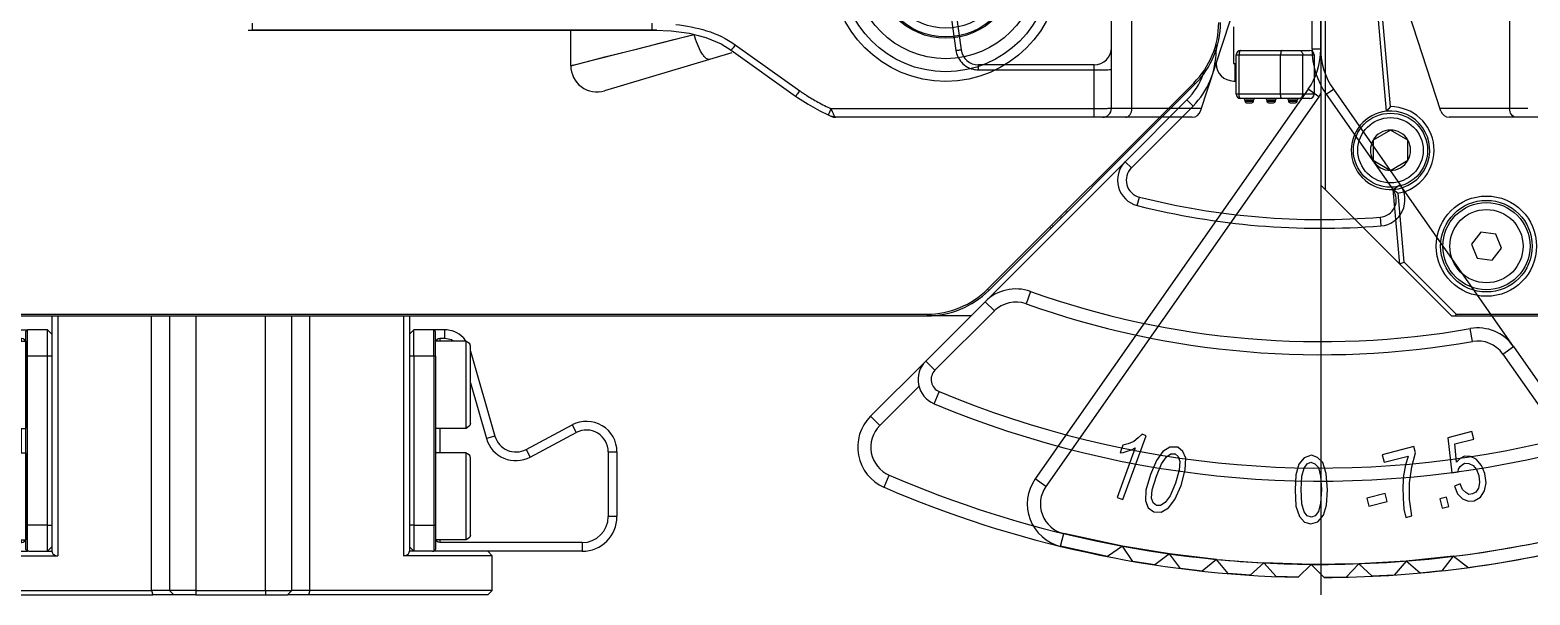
# Model space of a CAD drawing. Header units: millimetres. Extents: x -97344 to -49824, y -57049 to -40247.
# Drawn here: x -69437.7 to -69265.7, y -52906.2 to -52841.4 of the extents above; entities that cross this region are included whole.
import ezdxf

# ---------------------------------------------------------------- set-up
doc = ezdxf.new("R2010")
doc.units = ezdxf.units.MM
doc.header["$LTSCALE"] = 200
doc.linetypes.add('DOT_CENTER', pattern=[14, 12, -1, 0, -1])
doc.layers.add('1', color=7, linetype='Continuous')
doc.layers.add('DIM', color=3, linetype='Continuous')

# ---------------------------------------------------------------- blocks, each defined once
blk = doc.blocks.new('P01_LEG_M16xL80mm_STAINLESS-STEEL__358', base_point=(867.75, -29.98))
at = {"color": 7, "linetype": 'Continuous'}
for p, q in [((871.13, -21.98), (873.44, -17.98)), ((873.44, -17.98), (878.06, -17.98)), ((880.37, -21.98), (878.06, -17.98)), ((873.44, -25.98), (871.13, -21.98)), ((878.06, -25.98), (880.37, -21.98)), ((873.44, -25.98), (878.06, -25.98))]:
    blk.add_line(p, q, dxfattribs=at)
for radius in [8, 7]:
    blk.add_circle((875.75, -21.98), radius, dxfattribs=at)
blk = doc.blocks.new('23-B0029-B_ADJUSTABLE-M16xL80_FOOT-Ø64-STAINLESS-STEEL__359', base_point=(867.75, -29.98))
blk.add_blockref('P01_LEG_M16xL80mm_STAINLESS-STEEL__358', (867.75, -29.98))
blk = doc.blocks.new('23-D0466-B_FOOT-FLANGE_BASESTAND_Absen-M2_9__360', base_point=(864.47, -32.48))
at = {"color": 7, "linetype": 'Continuous'}
for radius in [10.5, 8.15]:
    blk.add_circle((875.75, -21.98), radius, dxfattribs=at)
for start, end in [(72.0001, 80.0001), (155.9999, 159.9999), (200, 204)]:
    blk.add_arc((875.75, -21.98), 12, start, end, dxfattribs=at)
blk = doc.blocks.new('PH_23_FOOT-FLANGE_Absen-M2_9__361', base_point=(864.47, -32.48))
blk.add_blockref('23-D0466-B_FOOT-FLANGE_BASESTAND_Absen-M2_9__360', (864.47, -32.48))
blk = doc.blocks.new('23-A0234-B_FOOT_BASESTAND_Absen-M2_9_2__362', base_point=(864.47, -32.48))
for name, p in [('PH_23_FOOT-FLANGE_Absen-M2_9__361', (864.47, -32.48)), ('23-B0029-B_ADJUSTABLE-M16xL80_FOOT-Ø64-STAINLESS-STEEL__359', (867.75, -29.98))]:
    blk.add_blockref(name, p)
blk = doc.blocks.new('23-D1020-B_EXTRUSION-MAIN-BODY_BASESTAND-0_5m_Absen-PL__363', base_point=(418.75, -61.98))
at = {"color": 7, "linetype": 'Continuous'}
for p, q in [((418.75, 9.02), (418.75, -46.98)), ((419.25, 9.52), (419.25, -47.48)), ((426.28, -38.5), (423.25, -3.8)), ((426.74, -37.98), (423.86, -5.06)), ((880.54, -58.91), (904.18, -35.27)), ((880.68, -59.05), (904.32, -35.41)), ((426.51, -38.24), (426.28, -38.5)), ((426.74, -37.98), (426.51, -38.24)), ((419.25, -47.48), (418.75, -46.98)), ((427.82, -56.05), (419.25, -47.48)), ((427.07, -47.47), (427.33, -47.69)), ((427.82, -56.05), (427.07, -47.47)), ((427.33, -47.69), (427.61, -47.91)), ((428.3, -55.82), (427.61, -47.91)), ((888.64, -51.09), (888.75, -50.98)), ((888.75, -50.98), (888.94, -50.79)), ((888.94, -50.79), (889.1, -50.63)), ((889.43, -50.3), (889.54, -50.19)), ((889.54, -50.19), (889.75, -49.98)), ((887.75, -51.98), (887.85, -51.88)), ((887.85, -51.88), (887.89, -51.84)), ((887.98, -51.75), (888.02, -51.71)), ((888.02, -51.71), (888.11, -51.62)), ((428.3, -55.82), (427.82, -56.05)), ((427.82, -56.05), (433.75, -61.98)), ((428.3, -55.82), (434.26, -61.78)), ((434.26, -61.78), (434.17, -61.98)), ((434.26, -61.78), (873.61, -61.78)), ((433.75, -61.98), (434.17, -61.98)), ((434.17, -61.98), (873.61, -61.98)), ((878.63, -61.98), (873.61, -61.98))]:
    blk.add_line(p, q, dxfattribs=at)
at = {"color": 140, "linetype": 'Continuous'}
for p, q in [((904.32, -35.41), (904.18, -35.27)), ((880.68, -59.05), (880.54, -58.91)), ((873.61, -61.78), (873.61, -61.98))]:
    blk.add_line(p, q, dxfattribs=at)
at = {"color": 7, "linetype": 'Continuous'}
for centre, radius in [((875.75, -21.98), 13.1), ((875.75, -21.98), 12), ((437.75, -53.98), 5.75), ((437.75, -53.98), 5.25)]:
    blk.add_circle(centre, radius, dxfattribs=at)
for centre, radius, start, end in [((897.25, -28.34), 9.8, 315, 0), ((897.25, -28.34), 10, 315, 0), ((426.75, -42.98), 4.5, 95.9756, 274.0244), ((426.75, -42.98), 4.5, 274.0244, 95.9756), ((426.75, -42.98), 5, 279.8574, 90.1426), ((873.61, -51.98), 9.8, 270, 315), ((873.61, -51.98), 10, 270, 315)]:
    blk.add_arc(centre, radius, start, end, dxfattribs=at)
blk = doc.blocks.new('LOW-HEAD-SOCKET-CAP-SCREW_DIN-7984_M6x10_A2-70_STAINLESS-STEEL_3__372', base_point=(766.25, -87.68))
at = {"color": 7, "linetype": 'Continuous'}
for p, q in [((766.32, -78), (766.25, -78.25)), ((766.25, -78.25), (766.25, -87.11)), ((766.58, -77.79), (766.32, -78)), ((766.66, -77.77), (766.58, -77.79)), ((766.75, -77.68), (766.66, -77.77)), ((766.75, -77.68), (766.75, -77.76)), ((766.75, -77.68), (770.25, -77.68)), ((770.25, -77.68), (770.25, -87.68)), ((766.32, -87.36), (766.25, -87.11)), ((766.58, -87.57), (766.32, -87.36)), ((766.66, -87.59), (766.58, -87.57)), ((766.75, -87.68), (766.66, -87.59)), ((766.75, -87.68), (770.25, -87.68))]:
    blk.add_line(p, q, dxfattribs=at)
at = {"color": 140, "linetype": 'Continuous'}
blk.add_line((766.75, -77.76), (766.75, -87.68), dxfattribs=at)
blk = doc.blocks.new('LOW-HEAD-SOCKET-CAP-SCREW_DIN-7984_M6x10_A2-70_STAINLESS-STEEL_2__373', base_point=(766.25, -74.88))
at = {"color": 7, "linetype": 'Continuous'}
for p, q in [((766.32, -65.2), (766.25, -65.45)), ((766.58, -64.99), (766.32, -65.2)), ((766.66, -64.97), (766.58, -64.99)), ((766.75, -64.88), (766.66, -64.97)), ((766.75, -64.88), (766.75, -64.96)), ((766.75, -64.88), (770.25, -64.88)), ((770.25, -64.88), (770.25, -74.88)), ((766.25, -65.45), (766.25, -74.31)), ((766.32, -74.56), (766.25, -74.31)), ((766.58, -74.77), (766.32, -74.56)), ((766.66, -74.79), (766.58, -74.77)), ((766.75, -74.88), (766.66, -74.79)), ((766.75, -74.88), (770.25, -74.88))]:
    blk.add_line(p, q, dxfattribs=at)
at = {"color": 140, "linetype": 'Continuous'}
blk.add_line((766.75, -64.96), (766.75, -74.88), dxfattribs=at)
blk = doc.blocks.new('23-D0469-A_CLAMP-HOOK_Absen-M2_9__374', base_point=(749.45, -88.98))
at = {"color": 140, "linetype": 'Continuous'}
for p, q in [((769.21, -64.58), (769.21, -63.58)), ((769.75, -64.88), (769.75, -64.58)), ((770.25, -66.58), (770.45, -66.58)), ((772.75, -66.58), (770.45, -66.58)), ((773.25, -66.58), (772.75, -66.58)), ((754.59, -74.48), (754.12, -75.36)), ((769.75, -77.68), (769.75, -74.88)), ((759.88, -77.29), (759.41, -78.17)), ((763.45, -75.77), (764.41, -76.04)), ((750.45, -77.57), (749.45, -77.57)), ((750.45, -84.98), (749.45, -84.98)), ((770.25, -85.98), (770.45, -85.98)), ((772.75, -85.98), (770.45, -85.98)), ((772.75, -85.98), (773.25, -85.98)), ((769.75, -87.98), (769.75, -87.68)), ((753.45, -87.98), (753.45, -88.98))]:
    blk.add_line(p, q, dxfattribs=at)
at = {"color": 7, "linetype": 'Continuous'}
for p, q in [((769.21, -63.58), (770.45, -63.58)), ((770.45, -63.58), (770.25, -63.78)), ((770.45, -66.58), (770.45, -63.58)), ((772.75, -63.58), (770.45, -63.58)), ((772.75, -66.58), (772.75, -63.58)), ((773.25, -64.08), (772.75, -63.58)), ((767.09, -64.46), (766.81, -64.88)), ((768.22, -64.88), (768.44, -64.73)), ((768.44, -64.73), (769.21, -64.58)), ((769.21, -64.58), (769.75, -64.58)), ((769.94, -64.62), (769.75, -64.58)), ((770.1, -64.73), (769.94, -64.62)), ((770.21, -64.88), (770.1, -64.73)), ((770.25, -66.58), (770.25, -63.78)), ((766.25, -66.02), (763.45, -75.77)), ((770.25, -85.98), (770.25, -66.58)), ((770.45, -85.98), (770.45, -66.58)), ((772.75, -85.98), (772.75, -66.58)), ((766.25, -69.64), (764.41, -76.04)), ((759.41, -78.17), (754.12, -75.36)), ((759.88, -77.29), (754.59, -74.48)), ((749.45, -77.57), (749.45, -84.98)), ((750.45, -77.57), (750.45, -84.98)), ((770.25, -88.78), (770.25, -85.98)), ((770.45, -88.98), (770.45, -85.98)), ((772.75, -88.98), (772.75, -85.98)), ((770.1, -87.83), (770.21, -87.68)), ((753.45, -87.98), (769.75, -87.98)), ((753.45, -88.98), (765.96, -88.98)), ((769.75, -87.98), (769.94, -87.94)), ((769.94, -87.94), (770.1, -87.83)), ((770.45, -88.98), (770.25, -88.78)), ((770.61, -88.98), (770.45, -88.98)), ((773.25, -88.48), (772.75, -88.98))]:
    blk.add_line(p, q, dxfattribs=at)
for centre, radius, start, end in [((769.21, -66.58), 3, 89.9999, 135), ((752.95, -77.57), 3.5, 62, 180), ((752.95, -77.57), 2.5, 62, 180), ((761.05, -75.08), 3.5, 242, 344), ((761.05, -75.08), 2.5, 242, 344), ((753.45, -84.98), 4, 180, 270), ((753.45, -84.98), 3, 180, 270)]:
    blk.add_arc(centre, radius, start, end, dxfattribs=at)
blk = doc.blocks.new('PH_23-CLAMP-HOOK_2__375', base_point=(749.45, -88.98))
for name, p in [('23-D0469-A_CLAMP-HOOK_Absen-M2_9__374', (749.45, -88.98)), ('LOW-HEAD-SOCKET-CAP-SCREW_DIN-7984_M6x10_A2-70_STAINLESS-STEEL_2__373', (766.25, -74.88)), ('LOW-HEAD-SOCKET-CAP-SCREW_DIN-7984_M6x10_A2-70_STAINLESS-STEEL_3__372', (766.25, -87.68))]:
    blk.add_blockref(name, p)
blk = doc.blocks.new('LOW-HEAD-SOCKET-CAP-SCREW_DIN-7984_M6x10_A2-70_STAINLESS-STEEL_4__376', base_point=(817.25, -74.88))
at = {"color": 7, "linetype": 'Continuous'}
for p, q in [((820.75, -64.88), (817.25, -64.88)), ((820.84, -64.97), (820.75, -64.88)), ((820.92, -64.99), (820.84, -64.97)), ((821.18, -65.2), (820.92, -64.99)), ((821.25, -65.45), (821.18, -65.2)), ((821.25, -69.88), (821.25, -65.45)), ((821.25, -74.31), (821.25, -69.88)), ((820.75, -74.88), (817.25, -74.88)), ((820.84, -74.79), (820.75, -74.88)), ((820.75, -74.88), (820.75, -74.8)), ((820.92, -74.77), (820.84, -74.79)), ((821.18, -74.56), (820.92, -74.77)), ((821.25, -74.31), (821.18, -74.56))]:
    blk.add_line(p, q, dxfattribs=at)
at = {"color": 140, "linetype": 'Continuous'}
for p, q in [((820.75, -69.88), (820.75, -64.88)), ((820.75, -74.8), (820.75, -69.88))]:
    blk.add_line(p, q, dxfattribs=at)
blk = doc.blocks.new('LOW-HEAD-SOCKET-CAP-SCREW_DIN-7984_M6x10_A2-70_STAINLESS-STEEL__377', base_point=(817.25, -87.68))
at = {"color": 7, "linetype": 'Continuous'}
for p, q in [((820.75, -77.68), (817.25, -77.68)), ((820.84, -77.77), (820.75, -77.68)), ((820.92, -77.79), (820.84, -77.77)), ((821.18, -78), (820.92, -77.79)), ((821.25, -78.25), (821.18, -78)), ((821.25, -82.68), (821.25, -78.25)), ((821.25, -87.11), (821.25, -82.68)), ((820.75, -87.68), (817.25, -87.68)), ((820.84, -87.59), (820.75, -87.68)), ((820.75, -87.68), (820.75, -87.6)), ((820.92, -87.57), (820.84, -87.59)), ((821.18, -87.36), (820.92, -87.57)), ((821.25, -87.11), (821.18, -87.36))]:
    blk.add_line(p, q, dxfattribs=at)
at = {"color": 140, "linetype": 'Continuous'}
for p, q in [((820.75, -82.68), (820.75, -77.68)), ((820.75, -87.6), (820.75, -82.68))]:
    blk.add_line(p, q, dxfattribs=at)
blk = doc.blocks.new('23-D0469-A_CLAMP-HOOK_Absen-M2_9__378', base_point=(814.25, -88.98))
at = {"color": 7, "linetype": 'Continuous'}
for p, q in [((814.25, -64.08), (814.75, -63.58)), ((814.75, -66.58), (814.75, -63.58)), ((817.05, -63.58), (814.75, -63.58)), ((818.29, -63.58), (817.05, -63.58)), ((817.05, -63.58), (817.25, -63.78)), ((817.05, -66.58), (817.05, -63.58)), ((817.25, -66.58), (817.25, -63.78)), ((817.4, -64.73), (817.29, -64.88)), ((817.56, -64.62), (817.4, -64.73)), ((817.75, -64.58), (817.56, -64.62)), ((818.29, -64.58), (817.75, -64.58)), ((819.06, -64.73), (818.29, -64.58)), ((819.28, -64.88), (819.06, -64.73)), ((820.41, -64.46), (820.69, -64.88)), ((814.75, -66.58), (814.75, -85.98)), ((817.05, -66.58), (817.05, -85.98)), ((817.25, -66.58), (817.25, -85.98)), ((821.25, -66.02), (824.05, -75.77)), ((821.25, -69.64), (823.09, -76.04)), ((827.62, -77.29), (832.91, -74.48)), ((828.09, -78.17), (833.38, -75.36)), ((837.05, -77.57), (837.05, -84.98)), ((838.05, -77.57), (838.05, -84.98)), ((814.75, -85.98), (814.75, -88.98)), ((817.05, -85.98), (817.05, -88.98)), ((817.25, -85.98), (817.25, -88.78)), ((817.4, -87.83), (817.29, -87.68)), ((814.25, -88.48), (814.75, -88.98)), ((816.89, -88.98), (817.05, -88.98)), ((817.25, -88.78), (817.05, -88.98)), ((817.56, -87.94), (817.4, -87.83)), ((817.75, -87.98), (817.56, -87.94)), ((834.05, -87.98), (817.75, -87.98)), ((834.05, -88.98), (821.54, -88.98))]:
    blk.add_line(p, q, dxfattribs=at)
at = {"color": 140, "linetype": 'Continuous'}
for p, q in [((818.29, -64.58), (818.29, -63.58)), ((817.75, -64.58), (817.75, -64.88)), ((814.75, -66.58), (814.25, -66.58)), ((817.05, -66.58), (814.75, -66.58)), ((817.25, -66.58), (817.05, -66.58)), ((817.75, -74.88), (817.75, -77.68)), ((832.91, -74.48), (833.38, -75.36)), ((824.05, -75.77), (823.09, -76.04)), ((827.62, -77.29), (828.09, -78.17)), ((837.05, -77.57), (838.05, -77.57)), ((814.75, -85.98), (814.25, -85.98)), ((814.75, -85.98), (817.05, -85.98)), ((817.05, -85.98), (817.25, -85.98)), ((838.05, -84.98), (837.05, -84.98)), ((817.75, -87.68), (817.75, -87.98)), ((834.05, -87.98), (834.05, -88.98))]:
    blk.add_line(p, q, dxfattribs=at)
at = {"color": 7, "linetype": 'Continuous'}
for centre, radius, start, end in [((818.29, -66.58), 3, 45, 90), ((834.55, -77.57), 3.5, 360, 118), ((834.55, -77.57), 2.5, 360, 118), ((826.45, -75.08), 3.5, 196, 298), ((826.45, -75.08), 2.5, 196, 298), ((834.05, -84.98), 4, 270, 360), ((834.05, -84.98), 3, 270, 360)]:
    blk.add_arc(centre, radius, start, end, dxfattribs=at)
blk = doc.blocks.new('PH_23-CLAMP-HOOK__379', base_point=(814.25, -88.98))
for name, p in [('23-D0469-A_CLAMP-HOOK_Absen-M2_9__378', (814.25, -88.98)), ('LOW-HEAD-SOCKET-CAP-SCREW_DIN-7984_M6x10_A2-70_STAINLESS-STEEL_4__376', (817.25, -74.88)), ('LOW-HEAD-SOCKET-CAP-SCREW_DIN-7984_M6x10_A2-70_STAINLESS-STEEL__377', (817.25, -87.68))]:
    blk.add_blockref(name, p)
blk = doc.blocks.new('23-D0468-B_SLOT-CLAMP-SUPPORT_STACKING_Absen__380', base_point=(763.75, -93.98))
at = {"color": 7, "linetype": 'Continuous'}
for p, q in [((773.25, -61.98), (773.25, -88.98)), ((786.75, -61.98), (786.75, -93.48)), ((800.75, -93.48), (800.75, -61.98)), ((814.25, -61.98), (814.25, -88.98)), ((763.75, -89.48), (764.25, -88.98)), ((765.96, -88.98), (766.92, -88.98)), ((766.92, -88.98), (770.45, -88.98)), ((770.61, -88.98), (771.46, -88.98)), ((771.46, -88.98), (773.26, -88.98)), ((773.26, -88.98), (773.33, -89.18)), ((773.33, -89.18), (773.37, -89.25)), ((773.37, -89.25), (773.46, -89.34)), ((773.46, -89.34), (773.66, -89.44)), ((813.84, -89.44), (814.04, -89.34)), ((814.04, -89.34), (814.13, -89.25)), ((814.13, -89.25), (814.17, -89.18)), ((814.17, -89.18), (814.24, -88.98)), ((816.04, -88.98), (814.24, -88.98)), ((816.89, -88.98), (816.04, -88.98)), ((820.58, -88.98), (817.05, -88.98)), ((821.54, -88.98), (820.58, -88.98)), ((823.75, -89.48), (823.25, -88.98)), ((763.75, -89.48), (773.93, -89.48)), ((763.75, -89.48), (763.75, -93.48)), ((773.66, -89.44), (773.72, -89.46)), ((773.72, -89.46), (773.93, -89.48)), ((813.57, -89.48), (813.78, -89.46)), ((823.75, -89.48), (813.57, -89.48)), ((813.78, -89.46), (813.84, -89.44)), ((823.75, -93.48), (823.75, -89.48)), ((763.75, -93.48), (784.66, -93.48)), ((763.75, -93.48), (764.25, -93.98)), ((764.25, -93.98), (784.81, -93.98)), ((786.75, -93.48), (784.66, -93.48)), ((787.25, -93.98), (784.81, -93.98)), ((787.25, -93.98), (786.75, -93.48)), ((789.75, -93.48), (786.75, -93.48)), ((789.75, -93.98), (787.25, -93.98)), ((789.75, -93.48), (797.75, -93.48)), ((789.75, -93.98), (797.75, -93.98)), ((797.75, -93.48), (800.75, -93.48)), ((797.75, -93.98), (800.25, -93.98)), ((800.75, -93.48), (800.25, -93.98)), ((802.69, -93.98), (800.25, -93.98)), ((802.84, -93.48), (800.75, -93.48)), ((823.25, -93.98), (802.69, -93.98)), ((823.75, -93.48), (802.84, -93.48)), ((823.75, -93.48), (823.25, -93.98))]:
    blk.add_line(p, q, dxfattribs=at)
at = {"color": 140, "linetype": 'Continuous'}
for p, q in [((773.93, -61.98), (773.93, -89.48)), ((784.66, -93.48), (784.66, -61.98)), ((789.75, -61.98), (789.75, -93.48)), ((797.75, -93.48), (797.75, -61.98)), ((802.84, -93.48), (802.84, -61.98)), ((813.57, -61.98), (813.57, -89.48)), ((784.66, -93.48), (784.81, -93.98)), ((789.75, -93.48), (789.75, -93.98)), ((797.75, -93.48), (797.75, -93.98)), ((802.84, -93.48), (802.69, -93.98))]:
    blk.add_line(p, q, dxfattribs=at)
blk = doc.blocks.new('23-A0233-B_SLOT-CONNECT-COMPONENTS_BASESTAND_Absen-M2_9__381', base_point=(749.45, -93.98))
for name, p in [('PH_23-CLAMP-HOOK_2__375', (749.45, -88.98)), ('23-D0468-B_SLOT-CLAMP-SUPPORT_STACKING_Absen__380', (763.75, -93.98)), ('PH_23-CLAMP-HOOK__379', (814.25, -88.98))]:
    blk.add_blockref(name, p)
blk = doc.blocks.new('23-D1023-B_CURAVLE-PLATE-RIGHT_Absen-PL__364', base_point=(865.65, -91.98))
at = {"color": 7, "linetype": 'Continuous'}
for p, q in [((894.25, 17.02), (907.3, 17.02)), ((894.54, 16.87), (894.37, 16.9)), ((918.2, 17.02), (907.3, 17.02)), ((928.52, 16.02), (918.2, 17.02)), ((928.52, 16.02), (940.79, 14.82)), ((941.37, 14.68), (941.26, 13.58)), ((941.24, 12.07), (920.96, -4.94)), ((941.88, 11.3), (921.61, -5.71)), ((902.48, 8.79), (907.61, 5.83)), ((917.75, -31.39), (917.75, -11.84)), ((918.75, -31.39), (918.75, -11.84)), ((906.75, -30.85), (906.75, -31.55)), ((905.27, -34.28), (905.34, -33.89)), ((920.2, -35.98), (927.87, -46.94)), ((903.41, -37.2), (896.32, -44.29)), ((919.38, -36.56), (927.05, -47.52)), ((904.11, -37.91), (897.03, -45)), ((896.32, -44.29), (880.26, -60.35)), ((940.86, -65.49), (927.87, -46.94)), ((873.45, -67.16), (880.26, -60.35)), ((874.51, -68.22), (881.32, -61.41)), ((939.63, -66.35), (945.13, -74.21)), ((940.86, -65.49), (946.36, -73.35)), ((873.45, -67.16), (867.12, -73.49)), ((872.67, -70.06), (868.18, -74.55)), ((946.36, -73.35), (951.49, -80.68)), ((946.62, -76.34), (950.26, -81.54)), ((917.66, -90.48), (916.16, -91.95)), ((919.14, -91.98), (917.66, -90.48))]:
    blk.add_line(p, q, dxfattribs=at)
at = {"color": 140, "linetype": 'Continuous'}
for p, q in [((895.18, 16.09), (895.36, 16.24)), ((941.04, 13.4), (940.31, 14.08)), ((941.24, 12.07), (941.88, 11.3)), ((921.61, -5.71), (920.96, -4.94)), ((917.75, -11.84), (918.75, -11.84)), ((906.61, -31.55), (906.75, -31.55)), ((918.75, -31.39), (917.75, -31.39)), ((919.38, -36.56), (920.2, -35.98)), ((904.11, -37.91), (903.41, -37.2)), ((897.03, -45), (896.32, -44.29)), ((927.87, -46.94), (927.05, -47.52)), ((897.71, -49.32), (897.95, -48.35)), ((925.57, -50.66), (925.65, -51.65)), ((885.47, -59.18), (884.97, -60.59)), ((881.32, -61.41), (880.26, -60.35)), ((936.16, -64.91), (935.9, -63.44)), ((939.63, -66.35), (940.86, -65.49)), ((874.51, -68.22), (873.45, -67.16)), ((874.41, -72.05), (874.99, -70.67)), ((868.18, -74.55), (867.12, -73.49)), ((946.36, -73.35), (945.13, -74.21)), ((944.24, -76.53), (944.58, -78)), ((868.67, -81.62), (869.26, -80.24)), ((951.49, -80.68), (950.26, -81.54)), ((948.22, -86.95), (948.58, -88.4))]:
    blk.add_line(p, q, dxfattribs=at)
at = {"color": 7, "linetype": 'Continuous'}
for centre, radius, start, end in [((893.78, 15.02), 2, 37.5549, 67.4999), ((918.75, 34.22), 29.5, 217.5551, 316.9552), ((907.3, 16.02), 1, 90, 237.8343), ((928.43, 15.02), 1, 296.7498, 84.4477), ((918.75, 34.22), 22.5, 237.8343, 296.7498), ((941.77, 12.72), 2, 101.6151, 136.9552), ((940.6, 12.83), 2, 67.2804, 84.4477), ((940.6, 12.83), 2, 310, 67.2804), ((918.75, 34.22), 30.5, 248.5714, 316.9552), ((941.77, 12.72), 1, 120.6279, 136.9552), ((940.6, 12.83), 1, 310, 48.2676), ((926.75, -11.84), 9, 130, 180), ((926.75, -11.84), 8, 130, 180), ((897.75, -31.55), 9, 315, 0), ((926.75, -31.39), 9, 180, 215), ((926.75, -31.39), 8, 180, 215), ((897.75, -31.55), 8, 314.9999, 339.9999), ((898.44, -46.41), 3, 135, 255.862), ((898.44, -46.41), 2, 135, 255.862), ((925.41, -48.66), 2, 274.5963, 35), ((925.41, -48.66), 3, 274.5963, 35), ((918.75, 34.22), 86.15, 255.862, 274.5963), ((918.75, 34.22), 85.15, 255.862, 274.5963), ((883.79, -63.89), 5, 70.3878, 135), ((918.75, 34.22), 99.15, 250.3878, 279.9601), ((883.79, -63.89), 3.5, 70.3878, 135), ((918.75, 34.22), 100.65, 250.3878, 279.9601), ((936.76, -68.36), 5, 35, 99.9601), ((936.76, -68.36), 3.5, 35, 99.9601), ((875.57, -69.28), 3, 135, 247.3539), ((875.57, -69.28), 1.5, 135, 247.3539), ((918.75, 34.22), 115.15, 247.3539, 282.9618), ((918.75, 34.22), 113.65, 247.3539, 282.9618), ((870.65, -77.03), 5, 135, 246.6188), ((943.91, -75.07), 3, 282.9618, 35), ((870.65, -77.03), 3.5, 135, 246.6188), ((943.91, -75.07), 1.5, 282.9618, 35), ((918.75, 34.22), 124.7, 246.6188, 269.5), ((947.4, -83.55), 5, 283.6719, 35), ((918.75, 34.22), 126.2, 246.6188, 268.823), ((947.4, -83.55), 3.5, 283.6719, 35), ((918.75, 34.22), 124.7, 269.5, 283.6719), ((918.75, 34.22), 126.2, 270.177, 283.6719)]:
    blk.add_arc(centre, radius, start, end, dxfattribs=at)
blk = doc.blocks.new('CHEESE-HEAD-HEXAGON-SOCKET-BOLT_ISO-7379_M5-6_5x10_A2-70_STAINLESS-STEEL__368', base_point=(432.75, -58.98))
at = {"color": 7, "linetype": 'Continuous'}
for p, q in [((437.1, -52.37), (436.03, -53.74)), ((438.82, -52.62), (437.1, -52.37)), ((439.47, -54.22), (438.82, -52.62)), ((436.03, -53.74), (436.68, -55.34)), ((438.4, -55.59), (439.47, -54.22)), ((436.68, -55.34), (438.4, -55.59))]:
    blk.add_line(p, q, dxfattribs=at)
blk.add_circle((437.75, -53.98), 5, dxfattribs=at)
at = {"color": 140, "linetype": 'Continuous'}
blk.add_circle((437.75, -53.98), 4.2, dxfattribs=at)
blk = doc.blocks.new('CAP-SCREW-CYLINDRICAL-HEAD_DIN-912_M5x16_DIN-912_A2-70_STAINLESS-STEEL_3__370', base_point=(422.5, -47.23))
at = {"color": 7, "linetype": 'Continuous'}
for p, q in [((426.75, -40.67), (424.75, -41.83)), ((428.75, -41.83), (426.75, -40.67)), ((424.75, -41.83), (424.75, -44.13)), ((428.75, -44.13), (428.75, -41.83)), ((424.75, -44.13), (426.75, -45.29)), ((426.75, -45.29), (428.75, -44.13))]:
    blk.add_line(p, q, dxfattribs=at)
blk.add_circle((426.75, -42.98), 4.25, dxfattribs=at)
at = {"color": 140, "linetype": 'Continuous'}
blk.add_circle((426.75, -42.98), 3.75, dxfattribs=at)
at = {"color": 7, "linetype": 'Continuous'}
for start, end in [(90, 150), (30, 90), (150, 210), (330, 30), (210, 270), (270, 330)]:
    blk.add_arc((426.75, -42.98), 2.31, start, end, dxfattribs=at)
blk = doc.blocks.new('Top1', base_point=(668.75, -75.52))
at = {"color": 7, "linetype": 'Continuous'}
for p, q in [((417.3, -35.98), (386.01, -80.68)), ((418.53, -36.84), (387.24, -81.54)), ((418.75, -36.45), (418.53, -36.84)), ((398.26, -75.56), (397.82, -75.98)), ((398.72, -75.73), (398.26, -75.56)), ((436.09, -75.25), (433.33, -75.96)), ((436.31, -76.1), (436.09, -75.25)), ((397.46, -77.11), (395.39, -82.8)), ((396.06, -76.81), (395.74, -77.69)), ((396.06, -83.05), (398.72, -75.73)), ((396.68, -76.67), (396.06, -76.81)), ((396.56, -77.51), (397.05, -77.33)), ((397.3, -76.37), (396.68, -76.67)), ((397.05, -77.33), (397.46, -77.11)), ((397.82, -75.98), (397.3, -76.37)), ((401.46, -77.04), (400.66, -77.54)), ((402.35, -77.05), (401.46, -77.04)), ((402.94, -77.53), (402.35, -77.05)), ((429.42, -76.97), (425.8, -77.91)), ((429.6, -77.69), (429.42, -76.97)), ((433.33, -75.96), (433.77, -79.97)), ((434.12, -76.67), (436.31, -76.1)), ((434.33, -78.75), (434.12, -76.67)), ((395.74, -77.69), (396.08, -77.65)), ((396.08, -77.65), (396.56, -77.51)), ((399.91, -78.58), (399.23, -80.17)), ((400.66, -77.54), (399.91, -78.58)), ((399.92, -80.36), (400.48, -78.94)), ((400.48, -78.94), (401.05, -78.15)), ((401.05, -78.15), (401.56, -77.81)), ((401.56, -77.81), (402.04, -77.78)), ((402.04, -77.78), (402.39, -78.12)), ((402.39, -78.12), (402.61, -78.67)), ((402.61, -78.67), (402.53, -79.69)), ((403.28, -78.28), (402.94, -77.53)), ((403.21, -79.62), (403.28, -78.28)), ((416.25, -78.99), (415.9, -80.22)), ((416.83, -78.25), (416.25, -78.99)), ((417.68, -77.95), (416.83, -78.25)), ((416.83, -79.43), (417.19, -78.94)), ((417.19, -78.94), (417.63, -78.74)), ((417.63, -78.74), (418.08, -78.94)), ((418.39, -78.2), (417.68, -77.95)), ((418.08, -78.94), (418.48, -79.38)), ((418.97, -78.79), (418.39, -78.2)), ((419.37, -80.07), (418.97, -78.79)), ((425.8, -77.91), (426.03, -78.76)), ((426.03, -78.76), (428.78, -78.05)), ((428.45, -79.1), (428.25, -80.27)), ((428.78, -78.05), (428.45, -79.1)), ((429.19, -79.27), (429.6, -77.69)), ((434.73, -78.34), (434.33, -78.75)), ((435.25, -78.06), (434.73, -78.34)), ((434.74, -79.26), (434.96, -79.05)), ((434.96, -79.05), (435.24, -78.88)), ((435.24, -78.88), (435.75, -78.9)), ((435.91, -78.09), (435.25, -78.06)), ((435.75, -78.9), (436.22, -79.13)), ((436.59, -78.42), (435.91, -78.09)), ((437.19, -79.13), (436.59, -78.42)), ((399.23, -80.17), (398.68, -81.96)), ((399.4, -81.91), (399.92, -80.36)), ((402.53, -79.69), (402.09, -81.15)), ((402.74, -81.44), (403.21, -79.62)), ((415.9, -80.22), (415.81, -81.94)), ((416.52, -81.89), (416.57, -80.37)), ((416.57, -80.37), (416.83, -79.43)), ((418.48, -79.38), (418.74, -80.37)), ((418.74, -80.37), (418.83, -81.89)), ((419.54, -81.94), (419.37, -80.07)), ((428.25, -80.27), (428.17, -81.57)), ((428.93, -81.12), (429.19, -79.27)), ((433.77, -79.97), (434.49, -79.88)), ((434.49, -79.88), (434.54, -79.56)), ((434.54, -79.56), (434.74, -79.26)), ((436.22, -79.13), (436.61, -79.59)), ((436.61, -79.59), (436.88, -80.28)), ((436.88, -80.28), (436.95, -81.08)), ((437.56, -80.05), (437.19, -79.13)), ((437.7, -81.14), (437.56, -80.05)), ((398.68, -81.96), (398.65, -83.2)), ((399.33, -82.88), (399.4, -81.91)), ((402.09, -81.15), (401.47, -82.6)), ((402.03, -83.02), (402.74, -81.44)), ((415.81, -81.94), (415.9, -83.81)), ((416.57, -83.52), (416.52, -81.89)), ((418.83, -81.89), (418.74, -83.47)), ((419.41, -83.67), (419.54, -81.94)), ((426.13, -82.35), (424.02, -82.9)), ((426.36, -83.26), (426.13, -82.35)), ((428.17, -81.57), (428.19, -82.88)), ((428.92, -83.05), (428.93, -81.12)), ((434.75, -81.24), (434.08, -81.51)), ((434.08, -81.51), (434.45, -82.39)), ((434.45, -82.39), (435.01, -82.95)), ((435, -81.89), (434.75, -81.24)), ((435.37, -82.25), (435, -81.89)), ((435.75, -82.46), (435.37, -82.25)), ((436.15, -82.4), (435.75, -82.46)), ((436.55, -82.2), (436.15, -82.4)), ((436.84, -81.72), (436.55, -82.2)), ((436.95, -81.08), (436.84, -81.72)), ((437.07, -82.78), (437.53, -82.05)), ((437.53, -82.05), (437.7, -81.14)), ((395.39, -82.8), (396.06, -83.05)), ((398.65, -83.2), (398.97, -84)), ((398.97, -84), (399.61, -84.45)), ((399.52, -83.41), (399.33, -82.88)), ((399.93, -83.72), (399.52, -83.41)), ((400.39, -83.73), (399.93, -83.72)), ((400.9, -83.39), (400.39, -83.73)), ((400.45, -84.49), (401.29, -84.01)), ((401.47, -82.6), (400.9, -83.39)), ((401.29, -84.01), (402.03, -83.02)), ((415.9, -83.81), (416.3, -85)), ((416.83, -84.45), (416.57, -83.52)), ((418.74, -83.47), (418.48, -84.41)), ((419.05, -84.85), (419.41, -83.67)), ((424.02, -82.9), (424.25, -83.8)), ((424.25, -83.8), (426.36, -83.26)), ((428.19, -82.88), (428.29, -84.13)), ((428.29, -84.13), (428.49, -85.1)), ((429.18, -84.92), (428.92, -83.05)), ((433.17, -82.77), (432.39, -82.97)), ((432.39, -82.97), (432.66, -84.02)), ((432.66, -84.02), (433.44, -83.82)), ((433.44, -83.82), (433.17, -82.77)), ((435.01, -82.95), (435.68, -83.24)), ((435.68, -83.24), (436.35, -83.17)), ((436.35, -83.17), (437.07, -82.78)), ((399.61, -84.45), (400.45, -84.49)), ((416.3, -85), (416.88, -85.64)), ((417.19, -84.9), (416.83, -84.45)), ((416.88, -85.64), (417.63, -85.83)), ((417.68, -85.05), (417.19, -84.9)), ((417.63, -85.83), (418.43, -85.59)), ((418.12, -84.9), (417.68, -85.05)), ((418.48, -84.41), (418.12, -84.9)), ((418.43, -85.59), (419.05, -84.85)), ((428.49, -85.1), (429.18, -84.92)), ((396.03, -88.39), (389.28, -86.95)), ((394.29, -89.59), (388.92, -88.4)), ((396.03, -88.39), (394.29, -89.59)), ((401.4, -89.27), (396.03, -88.39)), ((397.22, -90.13), (396.03, -88.39)), ((401.4, -89.27), (399.71, -90.54)), ((406.8, -89.91), (401.4, -89.27)), ((402.66, -90.95), (401.4, -89.27)), ((399.71, -90.54), (397.22, -90.13)), ((405.17, -91.25), (402.66, -90.95)), ((406.8, -89.91), (405.17, -91.25)), ((408.14, -91.53), (406.8, -89.91)), ((412.22, -90.31), (410.66, -91.72)), ((413.63, -91.88), (412.22, -90.31)), ((417.66, -90.48), (412.22, -90.31)), ((417.66, -90.48), (416.16, -91.95)), ((423.1, -90.4), (417.66, -90.48)), ((419.14, -91.98), (417.66, -90.48)), ((423.1, -90.4), (421.66, -91.95)), ((428.53, -90.1), (423.1, -90.4)), ((424.64, -91.84), (423.1, -90.4)), ((428.53, -90.1), (427.16, -91.7)), ((433.95, -89.55), (428.53, -90.1)), ((430.14, -91.47), (428.53, -90.1)), ((433.95, -89.55), (432.65, -91.21)), ((435.61, -90.85), (433.95, -89.55)), ((410.66, -91.72), (408.14, -91.53)), ((416.16, -91.95), (413.63, -91.88)), ((421.66, -91.95), (419.14, -91.98)), ((427.16, -91.7), (424.64, -91.84)), ((432.65, -91.21), (430.14, -91.47))]:
    blk.add_line(p, q, dxfattribs=at)
at = {"color": 140, "linetype": 'Continuous'}
for p, q in [((418.53, -36.84), (417.3, -35.98)), ((387.24, -81.54), (386.01, -80.68)), ((388.92, -88.4), (389.28, -86.95))]:
    blk.add_line(p, q, dxfattribs=at)
at = {"color": 7, "linetype": 'Continuous'}
for centre, radius, start, end in [((410.75, -31.39), 8, 325, 0), ((390.1, -83.55), 5, 145, 256.3281), ((418.75, 34.22), 124.7, 277, 293.3812), ((390.1, -83.55), 3.5, 145, 256.3281), ((418.75, 34.22), 126.2, 277.677, 293.3812), ((418.75, 34.22), 124.7, 264.5, 267)]:
    blk.add_arc(centre, radius, start, end, dxfattribs=at)
at = {"layer": '1', "color": 1, "linetype": 'DOT_CENTER'}
for p, q in [((418.75, 43.17), (418.75, -93.98)), ((918.75, 43.17), (918.75, -93.98))]:
    blk.add_line(p, q, dxfattribs=at)
for name, p in [('23-D1020-B_EXTRUSION-MAIN-BODY_BASESTAND-0_5m_Absen-PL__363', (418.75, -61.98)), ('23-D1023-B_CURAVLE-PLATE-RIGHT_Absen-PL__364', (865.65, -91.98)), ('23-A0234-B_FOOT_BASESTAND_Absen-M2_9_2__362', (864.47, -32.48)), ('CAP-SCREW-CYLINDRICAL-HEAD_DIN-912_M5x16_DIN-912_A2-70_STAINLESS-STEEL_3__370', (422.5, -47.23)), ('CHEESE-HEAD-HEXAGON-SOCKET-BOLT_ISO-7379_M5-6_5x10_A2-70_STAINLESS-STEEL__368', (432.75, -58.98)), ('23-A0233-B_SLOT-CONNECT-COMPONENTS_BASESTAND_Absen-M2_9__381', (749.45, -93.98))]:
    blk.add_blockref(name, p)
blk = doc.blocks.new('*U1521')
blk.add_blockref('Top1', (0, -50.11))
blk = doc.blocks.new('*U1522')
at = {"layer": 'DIM', "color": 0, "linetype": 'ByBlock', "lineweight": -2, "transparency": 16777216}
for p in [(0, 0), (500, 0)]:
    blk.add_blockref('*U1521', p, dxfattribs=at)
blk = doc.blocks.new('2250')
at = {"color": 7, "linetype": 'Continuous'}
for p, q in [((-45136.58, -64421.12), (-45129.62, -64470.68)), ((-45135.99, -64421.06), (-45129.02, -64470.62)), ((-45111.78, -64477.34), (-45111.78, -64433.34)), ((-45566.12, -64433.84), (-45566.12, -64477.34)), ((-45109.44, -64477.34), (-45109.44, -64433.84)), ((-45574.01, -64477.65), (-45580.82, -64456.72)), ((-45101.56, -64477.65), (-45094.74, -64456.72)), ((-45210.32, -64467.57), (-45210.32, -64468.35)), ((-45164.47, -64467.57), (-45164.47, -64468.35)), ((-45097.78, -64467.96), (-45097.78, -64472.19)), ((-45210.78, -64468.34), (-45210.77, -64468.34)), ((-45210.77, -64468.34), (-45210.32, -64468.35)), ((-45210.32, -64468.35), (-45164.47, -64468.35)), ((-45210.14, -64468.35), (-45210.32, -64468.35)), ((-45163.93, -64468.35), (-45210.14, -64468.35)), ((-45177.78, -64468.35), (-45177.78, -64468.35)), ((-45173.78, -64472.43), (-45173.78, -64468.35)), ((-45164.44, -64468.35), (-45164.16, -64468.35)), ((-45164.17, -64469.99), (-45161.95, -64469.43)), ((-45164.16, -64468.35), (-45164.15, -64468.35)), ((-45163.57, -64469.84), (-45160.43, -64469.04)), ((-45161.95, -64469.43), (-45159.63, -64468.84)), ((-45160.43, -64469.04), (-45159.63, -64468.84)), ((-45171.28, -64471.8), (-45164.17, -64469.99)), ((-45155.3, -64470.94), (-45169.92, -64475.31)), ((-45166.24, -64470.52), (-45164.02, -64469.95)), ((-45164.02, -64469.95), (-45163.79, -64469.89)), ((-45163.79, -64469.89), (-45163.57, -64469.84)), ((-45155.39, -64470.65), (-45148, -64475.93)), ((-45154.92, -64470.03), (-45147.53, -64475.3)), ((-45097.48, -64471.19), (-45088.53, -64471.19)), ((-45097.48, -64475.69), (-45097.48, -64471.19)), ((-45097.15, -64475.69), (-45097.15, -64471.19)), ((-45096.98, -64470.69), (-45089.03, -64470.69)), ((-45092.39, -64475.69), (-45092.39, -64471.19)), ((-45089.83, -64475.69), (-45089.83, -64471.19)), ((-45088.53, -64471.19), (-45088.53, -64475.69)), ((-45173.78, -64472.43), (-45171.28, -64471.8)), ((-45113.78, -64472.34), (-45127.04, -64472.34)), ((-45127.04, -64472.92), (-45127.04, -64472.34)), ((-45127.04, -64472.92), (-45113.78, -64472.92)), ((-45113.78, -64478.34), (-45113.78, -64472.34)), ((-45097.78, -64472.19), (-45097.48, -64472.19)), ((-45097.61, -64474.19), (-45097.61, -64472.19)), ((-45097.78, -64474.19), (-45097.48, -64474.19)), ((-45088.53, -64475.69), (-45097.48, -64475.69)), ((-45089.03, -64476.19), (-45096.98, -64476.19)), ((-45095.48, -64476.39), (-45096.48, -64476.39)), ((-45096.48, -64476.39), (-45096.48, -64476.49)), ((-45096.48, -64476.49), (-45095.48, -64476.49)), ((-45095.48, -64476.49), (-45095.48, -64476.39)), ((-45092.98, -64476.39), (-45093.98, -64476.39)), ((-45093.98, -64476.39), (-45093.98, -64476.49)), ((-45093.98, -64476.49), (-45092.98, -64476.49)), ((-45092.98, -64476.49), (-45092.98, -64476.39)), ((-45090.48, -64476.39), (-45091.48, -64476.39)), ((-45091.48, -64476.39), (-45091.48, -64476.49)), ((-45091.48, -64476.49), (-45090.48, -64476.49)), ((-45090.48, -64476.49), (-45090.48, -64476.39)), ((-45564.05, -64477.34), (-45574.11, -64477.34)), ((-45532.14, -64478.34), (-45573.05, -64478.34)), ((-45145.22, -64477.61), (-45144.26, -64478.07)), ((-45113.78, -64477.37), (-45143.93, -64477.37)), ((-45102.51, -64478.34), (-45143.42, -64478.34)), ((-45113.57, -64477.37), (-45113.78, -64477.37)), ((-45101.46, -64477.34), (-45111.71, -64477.34)), ((-45096.28, -64476.69), (-45095.68, -64476.69)), ((-45093.78, -64476.69), (-45093.18, -64476.69)), ((-45091.28, -64476.69), (-45090.68, -64476.69))]:
    blk.add_line(p, q, dxfattribs=at)
for points in [[(-45210.77, -64468.34), (-45210.46, -64468.35), (-45210.13, -64468.35)], [(-45164.14, -64468.35), (-45162.25, -64468.44), (-45160.2, -64468.72), (-45158.29, -64469.21), (-45156.55, -64469.94), (-45155.39, -64470.65)], [(-45171.28, -64471.8), (-45169.86, -64471.43), (-45168.14, -64471), (-45166.24, -64470.52)], [(-45173.78, -64472.43), (-45173.6, -64472.38), (-45173.09, -64472.26), (-45172.33, -64472.07), (-45171.28, -64471.8)], [(-45148, -64475.93), (-45147.8, -64476.07), (-45146.56, -64476.86), (-45145.22, -64477.61)]]:
    blk.add_lwpolyline(points, dxfattribs=at)
for centre, radius, start, end in [((-45163.93, -64428.56), 39.79, 269.2552, 269.6906), ((-45163.94, -64430.51), 37.84, 269.6923, 269.9457), ((-45127.04, -64470.34), 2, 188, 270), ((-45113.78, -64470.34), 2, 270, 0), ((-45096.98, -64471.19), 0.5, 90, 180), ((-45089.03, -64471.19), 0.5, 0, 90), ((-45170.78, -64472.43), 3, 180, 286.6261), ((-45127.04, -64470.31), 2.6, 261.8309, 269.9752), ((-45097.78, -64472.19), 2, 180.1762, 270), ((-45170.73, -64474.43), 1, 271.4216, 283.1639), ((-45136.94, -64460.47), 18.23, 234.4829, 235.8796), ((-45136.15, -64459.3), 19.63, 235.8805, 237.2478), ((-45134.74, -64457.08), 22.27, 237.2947, 241.2906), ((-45133.33, -64454.53), 25.18, 241.2619, 245.121), ((-45096.98, -64475.69), 0.5, 180, 270), ((-45096.68, -64476.39), 0.2, 0, 90), ((-45096.28, -64476.49), 0.2, 180, 270), ((-45095.68, -64476.49), 0.2, 270, 360), ((-45095.28, -64476.39), 0.2, 90, 180), ((-45094.18, -64476.39), 0.2, 0, 90), ((-45093.78, -64476.49), 0.2, 180, 270), ((-45093.18, -64476.49), 0.2, 270, 360), ((-45092.78, -64476.39), 0.2, 90, 180), ((-45091.68, -64476.39), 0.2, 0, 90), ((-45091.28, -64476.49), 0.2, 180, 270), ((-45090.68, -64476.49), 0.2, 270, 360), ((-45090.28, -64476.39), 0.2, 90, 180), ((-45089.03, -64475.69), 0.5, 270, 360), ((-45573.05, -64477.34), 1, 198.0343, 270), ((-45112.78, -64477.34), 1, 270, 0), ((-45102.51, -64477.34), 1, 270, 341.9657)]:
    blk.add_arc(centre, radius, start, end, dxfattribs=at)
for points in [[(-45161.75, -64467.71), (-45160.55, -64467.84), (-45159.36, -64468.06), (-45158.21, -64468.42)], [(-45158.21, -64468.42), (-45157.05, -64468.79), (-45155.91, -64469.32), (-45154.92, -64470.03)], [(-45129.62, -64470.68), (-45129.55, -64471.17), (-45129.32, -64471.67), (-45128.99, -64472.04)], [(-45128.99, -64472.04), (-45128.59, -64472.49), (-45128, -64472.81), (-45127.41, -64472.89)], [(-45143.71, -64477.86), (-45143.79, -64477.7), (-45143.86, -64477.54), (-45143.93, -64477.37)], [(-45143.86, -64478.25), (-45143.72, -64478.31), (-45143.57, -64478.34), (-45143.42, -64478.34)], [(-45143.7, -64478.29), (-45143.76, -64478.29), (-45143.81, -64478.27), (-45143.86, -64478.25)], [(-45143.53, -64478.25), (-45143.58, -64478.27), (-45143.64, -64478.29), (-45143.7, -64478.29)]]:
    blk.add_open_spline(points, degree=3, dxfattribs=at)
for points, knots in [([(-45157.89, -64471.71), (-45158.01, -64471.75), (-45158.27, -64471.62), (-45158.51, -64471.34), (-45159.11, -64470.48), (-45159.42, -64469.59), (-45159.63, -64468.84)], [0, 0, 0, 0, 0.109032, 0.204324, 0.33033, 1, 1, 1, 1]), ([(-45154.92, -64470.03), (-45154.98, -64470.11), (-45155.09, -64470.26), (-45155.22, -64470.43), (-45155.3, -64470.54), (-45155.34, -64470.61), (-45155.37, -64470.62), (-45155.38, -64470.65), (-45155.39, -64470.65)], [0, 0, 0, 0, 0.382531, 0.709008, 0.832875, 0.924832, 0.981449, 1, 1, 1, 1]), ([(-45129.62, -64470.68), (-45129.54, -64470.67), (-45129.41, -64470.65), (-45129.21, -64470.62), (-45129.11, -64470.63), (-45129.02, -64470.6), (-45129.02, -64470.62)], [0, 0, 0, 0, 0.381978, 0.706507, 0.922778, 1, 1, 1, 1]), ([(-45096.98, -64470.69), (-45096.99, -64470.69), (-45097.02, -64470.7), (-45097.05, -64470.73), (-45097.08, -64470.78), (-45097.1, -64470.84), (-45097.12, -64470.91), (-45097.15, -64471.03), (-45097.15, -64471.13), (-45097.15, -64471.19)], [0, 0, 0, 0, 0.062159, 0.139024, 0.237291, 0.358003, 0.498961, 0.656372, 1, 1, 1, 1]), ([(-45092.22, -64470.69), (-45092.23, -64470.69), (-45092.25, -64470.7), (-45092.29, -64470.73), (-45092.32, -64470.78), (-45092.34, -64470.84), (-45092.36, -64470.91), (-45092.38, -64471.03), (-45092.39, -64471.13), (-45092.39, -64471.19)], [0, 0, 0, 0, 0.062158, 0.139022, 0.237287, 0.357998, 0.498953, 0.656362, 1, 1, 1, 1]), ([(-45090.3, -64470.69), (-45090.24, -64470.69), (-45090.11, -64470.72), (-45089.96, -64470.83), (-45089.85, -64470.99), (-45089.83, -64471.12), (-45089.83, -64471.19)], [0, 0, 0, 0, 0.242442, 0.489338, 0.742474, 1, 1, 1, 1]), ([(-45113.78, -64472.92), (-45113.65, -64472.92), (-45113.18, -64472.92), (-45112.71, -64472.91), (-45112.37, -64472.9)], [0, 0, 0, 0, 0.274371, 1, 1, 1, 1]), ([(-45112.37, -64472.9), (-45112.31, -64472.9), (-45112.14, -64472.89), (-45111.96, -64472.88), (-45111.85, -64472.87)], [0, 0, 0, 0, 0.332921, 1, 1, 1, 1]), ([(-45111.85, -64472.87), (-45111.83, -64472.86), (-45111.82, -64472.86), (-45111.78, -64472.86), (-45111.78, -64472.85)], [0, 0, 0, 0, 0.726733, 1, 1, 1, 1]), ([(-45147.53, -64475.3), (-45147.59, -64475.39), (-45147.7, -64475.53), (-45147.82, -64475.71), (-45147.91, -64475.82), (-45147.95, -64475.88), (-45147.98, -64475.9), (-45147.99, -64475.93), (-45148, -64475.93)], [0, 0, 0, 0, 0.38253, 0.709008, 0.832875, 0.924832, 0.981449, 1, 1, 1, 1]), ([(-45096.98, -64476.19), (-45096.99, -64476.19), (-45097.02, -64476.18), (-45097.05, -64476.15), (-45097.08, -64476.1), (-45097.1, -64476.04), (-45097.12, -64475.96), (-45097.15, -64475.85), (-45097.15, -64475.75), (-45097.15, -64475.69)], [0, 0, 0, 0, 0.062159, 0.139024, 0.237291, 0.358003, 0.498961, 0.656373, 1, 1, 1, 1]), ([(-45092.22, -64476.19), (-45092.23, -64476.19), (-45092.25, -64476.18), (-45092.29, -64476.15), (-45092.32, -64476.1), (-45092.34, -64476.04), (-45092.36, -64475.96), (-45092.38, -64475.85), (-45092.39, -64475.75), (-45092.39, -64475.69)], [0, 0, 0, 0, 0.062158, 0.139022, 0.237287, 0.357998, 0.498953, 0.656362, 1, 1, 1, 1]), ([(-45090.3, -64476.19), (-45090.24, -64476.19), (-45090.11, -64476.16), (-45089.96, -64476.05), (-45089.85, -64475.88), (-45089.83, -64475.75), (-45089.83, -64475.69)], [0, 0, 0, 0, 0.242442, 0.489338, 0.742474, 1, 1, 1, 1]), ([(-45565.42, -64478.34), (-45565.61, -64478.34), (-45566.03, -64478.04), (-45566.12, -64477.59), (-45566.12, -64477.34)], [0, 0, 0, 0, 0.440241, 1, 1, 1, 1]), ([(-45143.93, -64477.37), (-45143.97, -64477.46), (-45144.05, -64477.63), (-45144.14, -64477.83), (-45144.2, -64477.95), (-45144.23, -64478.02), (-45144.25, -64478.04), (-45144.26, -64478.07), (-45144.26, -64478.07)], [0, 0, 0, 0, 0.384076, 0.708713, 0.83237, 0.924029, 0.980364, 1, 1, 1, 1]), ([(-45144.26, -64478.07), (-45144.16, -64478.12), (-45144.03, -64478.18), (-45143.89, -64478.23), (-45143.86, -64478.25)], [0, 0, 0, 0, 0.774154, 1, 1, 1, 1]), ([(-45143.53, -64478.24), (-45143.56, -64478.19), (-45143.61, -64478.06), (-45143.68, -64477.93), (-45143.71, -64477.86)], [0, 0, 0, 0, 0.424332, 1, 1, 1, 1]), ([(-45143.42, -64478.34), (-45143.45, -64478.34), (-45143.5, -64478.3), (-45143.52, -64478.26), (-45143.53, -64478.24)], [0, 0, 0, 0, 0.668276, 1, 1, 1, 1]), ([(-45111.78, -64477.34), (-45111.78, -64477.35), (-45111.85, -64477.34), (-45111.92, -64477.36), (-45112.1, -64477.36), (-45112.31, -64477.36), (-45112.57, -64477.37), (-45113, -64477.37), (-45113.33, -64477.37), (-45113.57, -64477.37)], [0, 0, 0, 0, 0.01906, 0.074639, 0.165058, 0.287308, 0.437258, 0.609918, 1, 1, 1, 1]), ([(-45110.15, -64478.34), (-45109.95, -64478.34), (-45109.53, -64478.04), (-45109.44, -64477.59), (-45109.44, -64477.34)], [0, 0, 0, 0, 0.440241, 1, 1, 1, 1])]:
    blk.add_open_spline(points, degree=3, knots=knots, dxfattribs=at)
blk = doc.blocks.new('*U1514')
at = {"layer": 'DIM', "color": 3}
blk.add_blockref('2250', (45347.11, 64440.65), dxfattribs=at)
blk = doc.blocks.new('*U1516')
at = {"layer": 'DIM', "color": 0, "linetype": 'ByBlock', "lineweight": -2, "transparency": 16777216}
for p in [(0, 0), (500, 0)]:
    blk.add_blockref('*U1514', p, dxfattribs=at)

msp = doc.modelspace()

# ---------------------------------------------------------------- block references
at = {"layer": 'DIM', "color": 3}
for name, p in [('*U1522', (-69539.66, -52837.61)), ('*U1516', (-69548.99, -52813.7))]:
    msp.add_blockref(name, p, dxfattribs=at)

doc.saveas('drawing.dxf')
